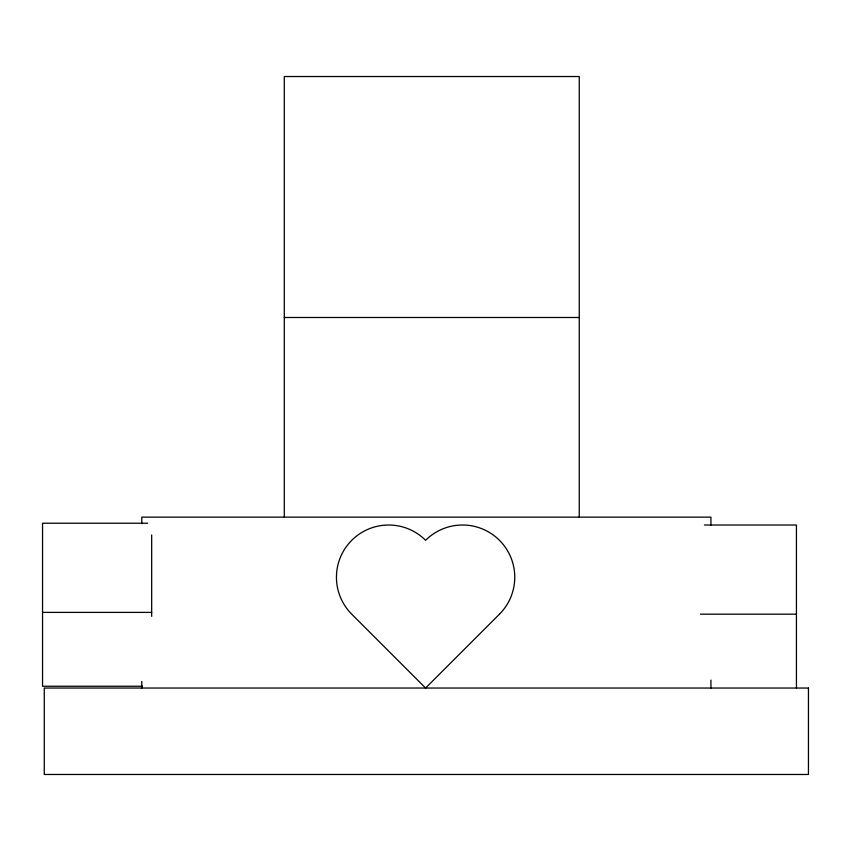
<?xml version="1.0" encoding="UTF-8"?>
<svg xmlns="http://www.w3.org/2000/svg" width="851" height="851" viewBox="0 0 851 851"><rect width="100%" height="100%" fill="white"/><g stroke="black" fill="none" stroke-linecap="round" stroke-linejoin="round"><path stroke-width="1.28" d="M151.68 616.347L151.68 534.96M796.44 688.044L796.44 525.014L704.405 525.014M284.298 317.497L579.254 317.497M147.734 523.227L42.55 523.227L42.55 686.246L142.479 686.246M42.55 612.39L151.68 612.39M700.458 614.177L796.44 614.177M710.925 525.078L710.925 517.131L141.787 517.131L141.787 523.759M710.925 680.087L710.925 688.044M579.254 517.131L579.254 76.526L284.298 76.526L284.298 517.131M141.787 681.417L141.787 688.044M499.463 614.177L425.596 688.044L351.74 614.177A52.23 52.23 0 0 1 351.74 540.311A52.23 52.23 0 0 1 425.596 540.311A52.23 52.23 0 0 1 499.463 540.311A52.23 52.23 0 0 1 499.463 614.177M808.45 688.044L44.263 688.044L44.263 774.474L808.45 774.474L808.45 688.044"/></g></svg>
